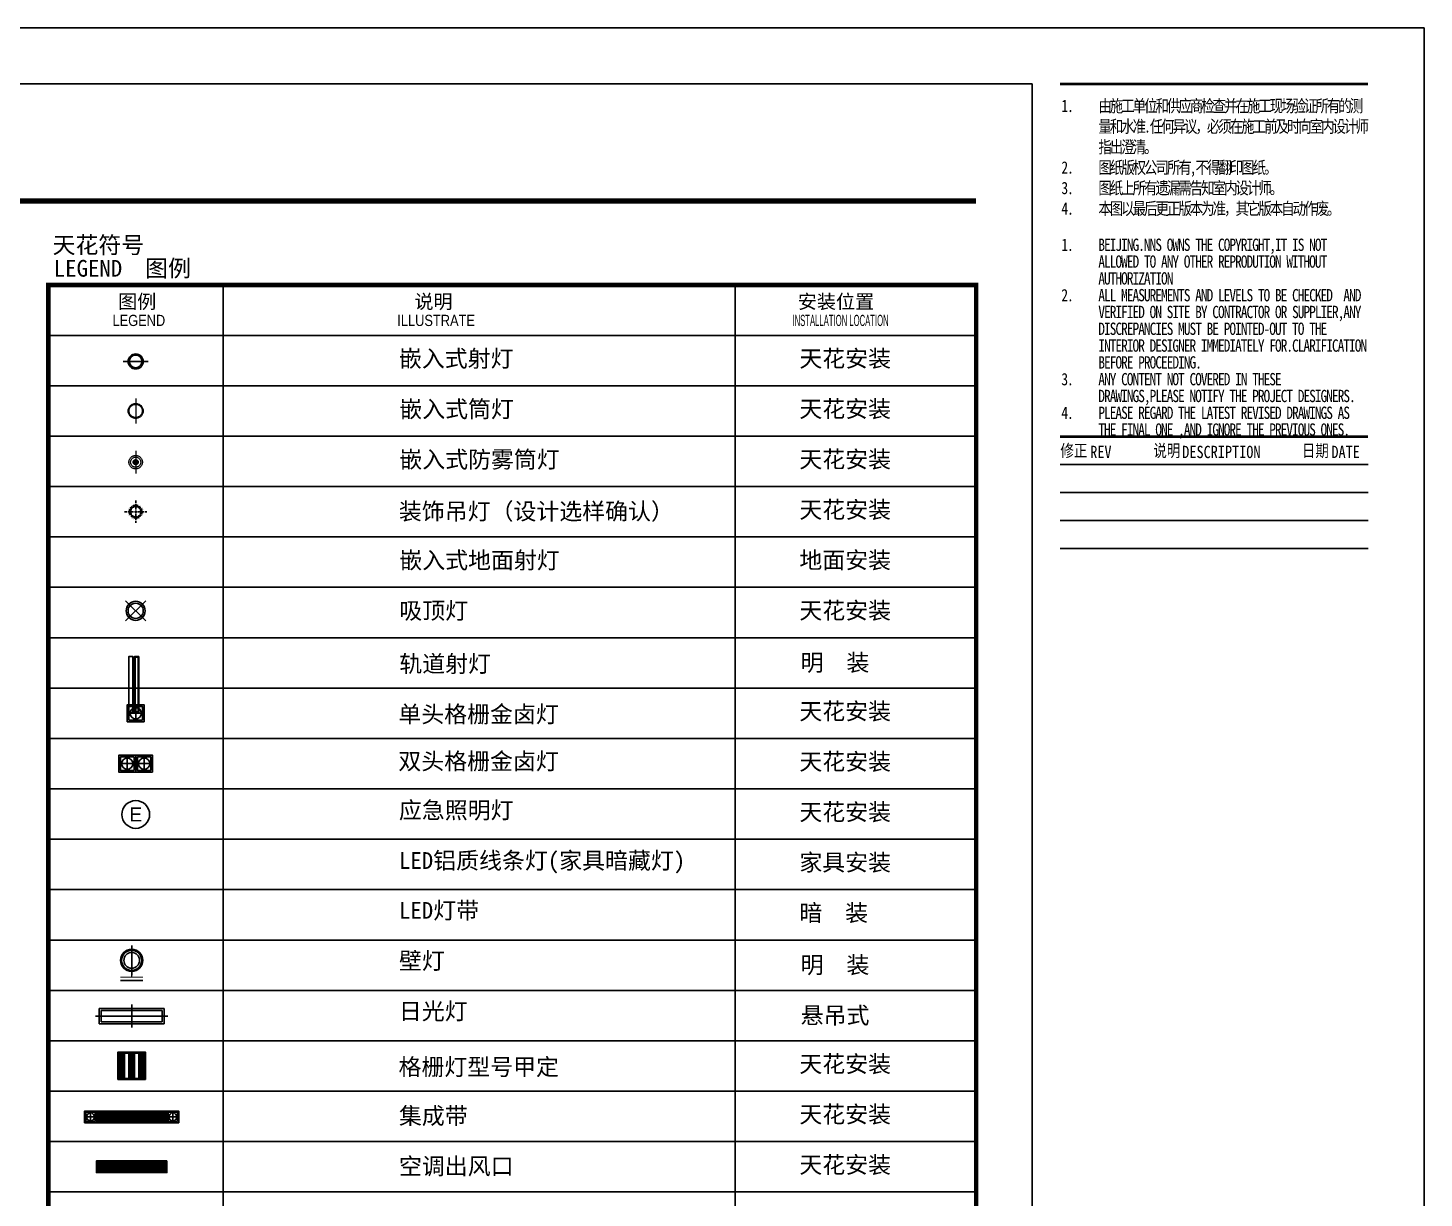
# Paper-space layout '布局' of a CAD drawing. Header units: millimetres. Extents: x -7887 to 894, y 542 to 1297.
# Drawn here: x -807 to -557.6, y 753.3 to 962.3 of the extents above; entities that cross this region are included whole.
import ezdxf
from ezdxf.enums import TextEntityAlignment as Align

# ---------------------------------------------------------------- set-up
doc = ezdxf.new("R2010")
doc.units = ezdxf.units.MM
doc.header["$LTSCALE"] = 10
for name, pattern in [('ACAD_ISO05W100', [33, 24, -3, 0, -3, 0, -3]), ('DASH', [0.35, 0.25, -0.1]), ('DOTE', [2.42, 2, -0.2, 0.02, -0.2])]:
    doc.linetypes.add(name, pattern=pattern)
for name, color, linetype in [('008-顶面文字标注', 3, 'Continuous'), ('AXIS_TEXT', 7, 'Continuous'), ('DIM_SYMB', 3, 'Continuous'), ('ID_Anno_Dims', 3, 'Continuous'), ('ID_Elev_Pen 8', 8, 'Continuous'), ('NW-01-尺寸标注', 252, 'Continuous'), ('NW-04-light(天花灯具)', 1, 'Continuous'), ('NW-05-造型转折线', 40, 'Continuous'), ('NW-light(天花射灯)', 1, 'Continuous'), ('NW-light(天花灯具)', 1, 'Continuous'), ('NW-暖通风口', 33, 'Continuous'), ('PM-01拆改', 2, 'Continuous'), ('PM-11 强弱电', 1, 'Continuous'), ('T-TTLB-1', 1, 'Continuous'), ('ZS-FURN', 1, 'Continuous')]:
    doc.layers.add(name, color=color, linetype=linetype)
doc.layers.add('A-GLAZ-MULN', color=1, linetype='Continuous', lineweight=25)
doc.layers.add('TXT【文字】', color=42, linetype='Continuous', lineweight=0)
doc.styles.add('ARIAL', font='arial.ttf')
doc.styles.add('ARIAL NARROW', font='ARIALN.TTF')
doc.styles.add('宋体', font='', dxfattribs={"width": 0.8})
doc.styles.add('黑体', font='', dxfattribs={"width": 0.8, "height": 3})
doc.styles.get('宋体').set_extended_font_data('SimSun')
doc.styles.get('黑体').set_extended_font_data('Microsoft YaHei')

# ---------------------------------------------------------------- blocks, each defined once
blk = doc.blocks.new('嵌入式射灯1')
at = {"color": 250, "linetype": 'DOTE', "ltscale": 30}
blk.add_line((0, 100), (0, -100), dxfattribs=at)
blk.add_lwpolyline([(-100, 0, 0, 0, 0), (100, 0, 30, 0, 0), (155, 0, 0, 0, 0)], format="xyseb", dxfattribs=at)
blk.add_circle((0, 0), 60)
at = {"color": 250}
blk.add_circle((0, 0), 50, dxfattribs=at)
blk = doc.blocks.new('QWEFTRQWT')
at = {"layer": 'NW-light(天花灯具)', "color": 8, "linetype": 'DASH', "ltscale": 15}
for p, q in [((-731078, -150609), (-731078, -150959)), ((-731253, -150784), (-730903, -150784))]:
    blk.add_line(p, q, dxfattribs=at)
at = {"layer": 'NW-light(天花灯具)', "color": 1, "linetype": 'DASH', "ltscale": 15, "const_width": 1.5}
for points in [[(-731198, -150772, -0.145481), (-731172, -150708, -0.145481)], [(-731154, -150691, -0.145481), (-731091, -150665, -0.145481)], [(-731066, -150665, -0.145481), (-731003, -150691, -0.145481)], [(-730985, -150708, -0.145481), (-730959, -150772, -0.145481)], [(-731172, -150860, -0.145481), (-731198, -150796, -0.145481)], [(-731091, -150903, -0.145481), (-731154, -150877, -0.145481)], [(-731003, -150877, -0.145481), (-731066, -150903, -0.145481)], [(-730959, -150796, -0.145481), (-730985, -150860, -0.145481)]]:
    blk.add_lwpolyline(points, format="xyb", dxfattribs=at)
at = {"layer": 'NW-light(天花灯具)', "color": 1, "linetype": 'DASH', "ltscale": 15}
blk.add_circle((-731078, -150784), 100, dxfattribs=at)
at = {"layer": 'NW-light(天花灯具)', "color": 8, "linetype": 'DASH', "ltscale": 15}
for radius in [85, 80]:
    blk.add_circle((-731078, -150784), radius, dxfattribs=at)
blk = doc.blocks.new('sdfrgki')
at = {"layer": 'PM-11 强弱电', "color": 8}
for p, q in [((173041, -17557), (173360, -17238)), ((173041, -17238), (173360, -17557))]:
    blk.add_line(p, q, dxfattribs=at)
at = {"layer": 'PM-11 强弱电', "color": 1}
for radius in [150, 120]:
    blk.add_circle((173200, -17398), radius, dxfattribs=at)
blk = doc.blocks.new('rewrwerwrwerwe')
at = {"layer": 'NW-05-造型转折线', "color": 251}
for p, q in [((-580, 580), (-580, 20)), ((-570, 467), (-470, 467)), ((-570, 457), (-470, 457)), ((-570, 359), (-470, 359)), ((-570, 349), (-470, 349)), ((-460, 580), (-460, 20)), ((-360, 580), (-360, 20)), ((-250, 467), (-350, 467)), ((-250, 457), (-350, 457)), ((-250, 359), (-350, 359)), ((-250, 349), (-350, 349)), ((-240, 580), (-240, 20)), ((-140, 580), (-140, 20)), ((-30, 467), (-130, 467)), ((-30, 457), (-130, 457)), ((-30, 359), (-130, 359)), ((-30, 349), (-130, 349)), ((-20, 580), (-20, 20)), ((-570, 251), (-470, 251)), ((-570, 241), (-470, 241)), ((-570, 143), (-470, 143)), ((-570, 133), (-470, 133)), ((-250, 251), (-350, 251)), ((-250, 241), (-350, 241)), ((-250, 143), (-350, 143)), ((-250, 133), (-350, 133)), ((-30, 251), (-130, 251)), ((-30, 241), (-130, 241)), ((-30, 143), (-130, 143)), ((-30, 133), (-130, 133))]:
    blk.add_line(p, q, dxfattribs=at)
at = {"layer": 'NW-05-造型转折线', "color": 32}
blk.add_lwpolyline([(-600, 0), (0, 0), (0, 600), (-600, 600)], close=True, dxfattribs=at)
at = {"layer": 'NW-05-造型转折线', "color": 251}
for points in [[(-580, 20), (-20, 20), (-20, 580), (-580, 580)], [(-580, 580), (-460, 580), (-460, 20), (-580, 20)], [(-570, 570), (-470, 570), (-470, 30), (-570, 30)], [(-240, 580), (-360, 580), (-360, 20), (-240, 20)], [(-250, 570), (-350, 570), (-350, 30), (-250, 30)], [(-20, 580), (-140, 580), (-140, 20), (-20, 20)], [(-30, 570), (-130, 570), (-130, 30), (-30, 30)]]:
    blk.add_lwpolyline(points, close=True, dxfattribs=at)
for points in [[(-505, 467), (-505, 570), (-535, 570), (-535, 359)], [(-535, 349), (-535, 251)], [(-505, 359), (-505, 457)], [(-505, 251), (-505, 349)], [(-315, 467), (-315, 570), (-285, 570), (-285, 359)], [(-315, 359), (-315, 457)], [(-315, 251), (-315, 349)], [(-285, 349), (-285, 251)], [(-95, 467), (-95, 570), (-65, 570), (-65, 359)], [(-95, 359), (-95, 457)], [(-95, 251), (-95, 349)], [(-65, 349), (-65, 251)], [(-535, 241), (-535, 143)], [(-535, 133), (-535, 30), (-505, 30), (-505, 133)], [(-505, 143), (-505, 241)], [(-315, 143), (-315, 241)], [(-285, 133), (-285, 30), (-315, 30), (-315, 133)], [(-285, 241), (-285, 143)], [(-95, 143), (-95, 241)], [(-65, 133), (-65, 30), (-95, 30), (-95, 133)], [(-65, 241), (-65, 143)]]:
    blk.add_lwpolyline(points, dxfattribs=at)
blk = doc.blocks.new('rwerwerwerewrw')
at = {"layer": 'A-GLAZ-MULN', "color": 8}
for p, q in [((-0.88, 0.61), (-1.03, 0.61)), ((-0.88, 0.51), (-1.03, 0.51)), ((-0.88, -2.96), (-1.03, -2.96)), ((-0.88, -3.07), (-1.03, -3.07))]:
    blk.add_line(p, q, dxfattribs=at)
blk.add_lwpolyline([(-1.33, -3.46), (-1.33, 1.01), (-1.03, 1.01), (-1.03, -3.46)], close=True, dxfattribs=at)
at = {"layer": 'NW-04-light(天花灯具)'}
blk.add_lwpolyline([(-0.53, 1.01), (-0.53, -3.46), (-0.88, -3.46), (-0.88, 1.01)], close=True, dxfattribs=at)
at = {"layer": 'NW-04-light(天花灯具)', "color": 8}
blk.add_lwpolyline([(-0.58, 0.96), (-0.58, -3.41), (-0.84, -3.41), (-0.84, 0.96)], close=True, dxfattribs=at)
blk = doc.blocks.new('UYIUKJHGADFDXD')
at = {"layer": 'PM-01拆改', "color": 8}
for p, q in [((-60, -75), (60, -75)), ((0, -15), (0, -135))]:
    blk.add_line(p, q, dxfattribs=at)
blk.add_lwpolyline([(-60, -135), (60, -135), (60, -15), (-60, -15)], close=True, dxfattribs=at)
blk.add_circle((0, -75), 50, dxfattribs=at)
at = {"layer": 'ZS-FURN'}
blk.add_lwpolyline([(-75, -150), (75, -150), (75, 0), (-75, 0)], close=True, dxfattribs=at)
blk = doc.blocks.new('qweqeqweq')
at = {"layer": 'NW-light(天花灯具)', "color": 1, "linetype": 'DASH', "ltscale": 15}
for p, q in [((0, 5.94), (0, -5.94)), ((-1.88, 0), (1.88, 0))]:
    blk.add_line(p, q, dxfattribs=at)
blk.add_lwpolyline([(1.25, 5.31), (-1.25, 5.31), (-1.25, -5.31), (1.25, -5.31)], close=True, dxfattribs=at)
at = {"layer": 'NW-light(天花灯具)', "color": 8, "linetype": 'DASH', "ltscale": 15}
blk.add_lwpolyline([(0.94, 5), (-0.94, 5), (-0.94, -5), (0.94, -5)], close=True, dxfattribs=at)
blk = doc.blocks.new('SETH')
at = {"layer": 'NW-light(天花灯具)', "linetype": 'ACAD_ISO05W100', "lineweight": 5, "ltscale": 2}
h = blk.add_hatch(color=8, dxfattribs=at)
h.paths.add_polyline_path([(3473.17, -406.67), (3473.17, -406.11, 0.414214), (3472.61, -406.67)])
h.paths.add_polyline_path([(3473.17, -407.24), (3473.17, -406.67), (3472.61, -406.67, 0.414214)])
h.paths.add_polyline_path([(3473.74, -406.67), (3473.17, -406.67), (3473.17, -407.24, 0.414214)])
h.paths.add_polyline_path([(3473.74, -406.67, 0.414214), (3473.17, -406.11), (3473.17, -406.67)])
at = {"layer": 'NW-light(天花灯具)', "color": 8, "linetype": 'ACAD_ISO05W100', "lineweight": 5, "ltscale": 2}
blk.add_line((3473.17, -404.17), (3473.17, -409.17), dxfattribs=at)
blk.add_lwpolyline([(3470.67, -406.67, 0, 0, 0), (3475.67, -406.67, 0.75, 0.75, 0)], format="xyseb", dxfattribs=at)
at = {"layer": 'NW-light(天花灯具)', "linetype": 'ACAD_ISO05W100', "lineweight": 5, "ltscale": 2}
blk.add_circle((3473.17, -406.67), 1.5, dxfattribs=at)
at = {"layer": 'NW-light(天花灯具)', "color": 8, "linetype": 'ACAD_ISO05W100', "lineweight": 5, "ltscale": 2}
for radius in [1.13, 0.563]:
    blk.add_circle((3473.17, -406.67), radius, dxfattribs=at)
blk = doc.blocks.new('ERGTEWR')
at = {"layer": 'NW-light(天花灯具)', "color": 8, "linetype": 'ACAD_ISO05W100', "lineweight": 5, "ltscale": 2}
blk.add_line((3473.17, -396.67), (3473.17, -401.67), dxfattribs=at)
blk.add_lwpolyline([(3470.67, -399.17, 0, 0, 0), (3475.67, -399.17, 0.75, 0.75, 0)], format="xyseb", dxfattribs=at)
at = {"layer": 'NW-light(天花灯具)', "linetype": 'ACAD_ISO05W100', "lineweight": 5, "ltscale": 2}
for radius in [1.5, 1.31]:
    blk.add_circle((3473.17, -399.17), radius, dxfattribs=at)
blk = doc.blocks.new('壁灯1')
at = {"color": 250, "linetype": 'DOTE', "ltscale": 25}
blk.add_line((0, 313), (0, 47), dxfattribs=at)
blk.add_line((-100, 0), (100, 0))
blk.add_lwpolyline([(-133, 180, 0, 0, 0), (133, 180, 40, 40, 0)], format="xyseb", dxfattribs=at)
at = {"const_width": 10}
for points in [[(-100, 30), (100, 30)], [(0, 30), (0, 80)]]:
    blk.add_lwpolyline(points, dxfattribs=at)
blk.add_circle((0, 180), 100)
at = {"color": 250}
for radius in [90, 70]:
    blk.add_circle((0, 180), radius, dxfattribs=at)
blk = doc.blocks.new('11111')
at = {"color": 1, "const_width": 0.5}
for points in [[(3716.32, 6139.96), (3771.32, 6139.96)], [(3716.32, 6076.96), (3771.32, 6076.96)]]:
    blk.add_lwpolyline(points, dxfattribs=at)
at = {"layer": 'AXIS_TEXT', "color": 8}
for points in [[(3716.32, 6071.96), (3771.32, 6071.96)], [(3716.32, 6066.96), (3771.32, 6066.96)], [(3716.32, 6061.96), (3771.32, 6061.96)], [(3716.32, 6056.96), (3771.32, 6056.96)]]:
    blk.add_lwpolyline(points, dxfattribs=at)
at = {"layer": 'ID_Anno_Dims', "color": 8}
blk.add_lwpolyline([(3771.32, 6149.96), (3781.32, 6149.96), (3781.32, 6139.96)], dxfattribs=at)
at = {"layer": 'T-TTLB-1'}
blk.add_lwpolyline([(3212.32, 6139.96), (3711.32, 6139.96), (3711.32, 5739.96), (3212.32, 5739.96)], close=True, dxfattribs=at)
at = {"layer": 'AXIS_TEXT', "color": 8, "style": '宋体', "width": 0.849286}
for s, p in [('REV', (3721.69, 6073.13)), ('DESCRIPTION', (3738.13, 6073.13)), ('DATE', (3764.77, 6073.13))]:
    blk.add_text(s, height=2.2, dxfattribs=at).set_placement(p)
at = {"layer": 'AXIS_TEXT', "color": 4, "char_height": 2.2, "width": 55, "attachment_point": 1, "style": '宋体'}
for s, insert in [('\\pi-6.6,l6.6,t6.6;{\\T0.8;1.^I由施工单位和供应商检查并在施工现场验证所有的测量和水准.任何异议，必须在施工前及时向室内设计师指出澄清。\\P2.^I图纸版权公司所有,不得翻印图纸。\\P3.^I图纸上所有遗漏需告知室内设计师。\\P4.^I本图以最后更正版本为准，其它版本自动作废。}', (3716.55, 6137.14)), ('{\\fSimSun|b0|i0|c134|p2;修正\\fﾲﾨﾲﾨﾺﾆﾼﾚﾺￚ|b0|i0|c136|p1;    }', (3716.37, 6075.56)), ('{\\fSimSun|b0|i0|c134|p2;说明\\fﾲﾨﾲﾨﾺﾆﾼﾚﾺￚ|b0|i0|c136|p1;    }', (3732.97, 6075.56)), ('{\\fSimSun|b0|i0|c134|p2;日期\\fﾲﾨﾲﾨﾺﾆﾼﾚﾺￚ|b0|i0|c136|p1;    }', (3759.5, 6075.56))]:
    blk.add_mtext(s, dxfattribs=dict(at, insert=insert))
at = {"layer": 'AXIS_TEXT', "color": 8, "insert": (3716.54, 6112.33), "char_height": 2.2, "width": 55, "attachment_point": 1, "line_spacing_factor": 0.818182, "style": '宋体'}
blk.add_mtext('\\pi-6.6,l6.6,t6.6;{\\T0.8;1.^IBEIJING.NNS OWNS THE COPYRIGHT,IT IS NOT ALLOWED TO ANY OTHER REPRODUTION WITHOUT AUTHORIZATION\\P2.^IALL MEASUREMENTS AND LEVELS TO BE CHECKED  AND VERIFIED ON SITE BY CONTRACTOR OR SUPPLIER,ANY DISCREPANCIES MUST BE POINTED-OUT TO THE INTERIOR DESIGNER IMMEDIATELY FOR.CLARIFICATION BEFORE PROCEEDING.\\P3.^IANY CONTENT NOT COVERED IN THESE DRAWINGS,PLEASE NOTIFY THE PROJECT DESIGNERS.\\P4.^IPLEASE REGARD THE LATEST REVISED DRAWINGS AS THE FINAL ONE ,AND IGNORE THE PREVIOUS ONES.}', dxfattribs=at)

psp = doc.layouts.new('布局')

# ---------------------------------------------------------------- hatches: boundary and pattern name
at = {"layer": 'NW-暖通风口'}
h = psp.add_hatch(dxfattribs=at)
h.set_pattern_fill('ANSI31', color=250, scale=0.07, angle=-45, style=0)
h.set_pattern_definition([(360, (-141168.30499, 8172.26566), (2e-16, 0.22225000015), [])])
h.paths.add_polyline_path([(-782.336, 766.925), (-782.336, 768.605), (-794.516, 768.605), (-794.516, 766.925)])
h = psp.add_hatch(dxfattribs=at)
h.set_pattern_fill('ANSI31', color=250, scale=0.07, angle=-45, style=0)
h.set_pattern_definition([(360, (-141168.30499, 8163.36118), (2e-16, 0.22225000015), [])])
h.paths.add_polyline_path([(-782.336, 758.021), (-782.336, 759.701), (-794.516, 759.701), (-794.516, 758.021)])

# ---------------------------------------------------------------- linework, layer by layer
at = {"color": 147}
for p, q in [((-772.107, 916.361), (-772.107, 691.361)), ((-680.63, 916.361), (-680.63, 691.361)), ((-803.312, 907.361), (-637.605, 907.361)), ((-803.312, 898.361), (-637.605, 898.361)), ((-803.312, 889.361), (-637.605, 889.361)), ((-803.312, 880.361), (-637.605, 880.361)), ((-803.312, 871.361), (-637.605, 871.361)), ((-803.312, 862.361), (-637.605, 862.361)), ((-803.312, 853.361), (-637.605, 853.361)), ((-803.312, 844.361), (-637.605, 844.361)), ((-803.312, 835.361), (-637.605, 835.361)), ((-803.312, 826.361), (-637.605, 826.361)), ((-803.312, 817.361), (-637.605, 817.361)), ((-803.312, 808.361), (-637.605, 808.361)), ((-803.312, 799.361), (-637.605, 799.361)), ((-803.312, 790.361), (-637.605, 790.361)), ((-803.312, 781.361), (-637.605, 781.361)), ((-803.312, 772.361), (-637.605, 772.361)), ((-803.312, 763.361), (-637.605, 763.361)), ((-803.312, 754.361), (-637.605, 754.361))]:
    psp.add_line(p, q, dxfattribs=at)
at = {"color": 147, "const_width": 0.8}
psp.add_lwpolyline([(-637.605, 655.917), (-803.312, 655.917), (-803.312, 916.361), (-637.605, 916.361)], close=True, dxfattribs=at)
at = {"layer": '008-顶面文字标注', "color": 8}
psp.add_lwpolyline([(-1151.605, 542.276), (-557.605, 542.276), (-557.605, 962.276), (-1151.605, 962.276)], close=True, dxfattribs=at)
at = {"layer": 'ID_Elev_Pen 8'}
psp.add_line((-803.312, 907.361), (-637.605, 907.361), dxfattribs=at)
at = {"layer": 'ID_Elev_Pen 8', "color": 147, "linetype": 'Continuous', "const_width": 1}
psp.add_lwpolyline([(-1116.605, 931.361), (-637.605, 931.361)], dxfattribs=at)
at = {"layer": 'NW-light(天花射灯)'}
psp.add_circle((-787.696, 821.785), 2.481, dxfattribs=at)
at = {"layer": 'NW-暖通风口'}
for points in [[(-794.726, 766.715), (-796.826, 766.715), (-796.826, 768.815), (-794.726, 768.815)], [(-782.126, 768.815), (-794.726, 768.815), (-794.726, 766.715), (-782.126, 766.715)], [(-782.336, 766.925), (-782.336, 768.605), (-794.516, 768.605), (-794.516, 766.925)], [(-780.026, 766.715), (-782.126, 766.715), (-782.126, 768.815), (-780.026, 768.815)], [(-782.126, 759.911), (-794.726, 759.911), (-794.726, 757.811), (-782.126, 757.811)], [(-782.336, 758.021), (-782.336, 759.701), (-794.516, 759.701), (-794.516, 758.021)]]:
    psp.add_lwpolyline(points, close=True, dxfattribs=at)
at = {"layer": 'PM-01拆改', "color": 8}
for p, q in [((-795.776, 768.605), (-795.776, 766.925)), ((-781.076, 768.605), (-781.076, 766.925)), ((-794.936, 767.765), (-796.616, 767.765)), ((-780.236, 767.765), (-781.916, 767.765))]:
    psp.add_line(p, q, dxfattribs=at)
for points in [[(-794.936, 766.925), (-796.616, 766.925), (-796.616, 768.605), (-794.936, 768.605)], [(-780.236, 766.925), (-781.916, 766.925), (-781.916, 768.605), (-780.236, 768.605)]]:
    psp.add_lwpolyline(points, close=True, dxfattribs=at)
for centre in [(-795.776, 767.765), (-781.076, 767.765)]:
    psp.add_circle(centre, 0.7, dxfattribs=at)

# ---------------------------------------------------------------- block references
at = {"layer": 'DIM_SYMB', "xscale": 0.8959999999962746, "yscale": 0.8959999999962746, "zscale": 0.8959999999962746}
psp.add_blockref('ERGTEWR', (-3899.672, 1251.519), dxfattribs=at)
at = {"layer": 'NW-01-尺寸标注', "linetype": 'ByBlock'}
psp.add_blockref('11111', (-4338.926, -5187.687), dxfattribs=at)
at = {"layer": 'NW-light(天花射灯)', "color": 1, "linetype": 'DASH', "ltscale": 15, "xscale": 2.24, "yscale": 2.24, "zscale": 2.24}
psp.add_blockref('rwerwerwerewrw', (-785.941, 847.761), dxfattribs=at)
at = {"layer": 'NW-light(天花射灯)', "color": 4, "xscale": -0.02016000003263236, "yscale": 0.02016000003263236, "zscale": 0.02016000003263236}
for p in [(-787.709, 841.373), (-789.221, 832.373), (-786.197, 832.373)]:
    psp.add_blockref('UYIUKJHGADFDXD', p, dxfattribs=at)
at = {"layer": 'NW-light(天花灯具)', "color": 1, "linetype": 'DASH', "ltscale": 15, "xscale": 0.0224, "yscale": 0.0224, "zscale": 0.0224, "rotation": 90}
psp.add_blockref('嵌入式射灯1', (-787.709, 902.706), dxfattribs=at)
at = {"layer": 'NW-light(天花灯具)', "linetype": 'ACAD_ISO05W100', "lineweight": 5, "ltscale": 2, "xscale": 0.8, "yscale": 0.8, "zscale": 0.8}
psp.add_blockref('SETH', (-3566.247, 1210.049), dxfattribs=at)
at = {"layer": 'NW-light(天花灯具)'}
for name, p, xscale, yscale, zscale in [('QWEFTRQWT', (7567.473, 2599.107), 0.01142857142883449, 0.01142857142883449, 0.01142857142883449), ('壁灯1', (-788.426, 792.13), -0.02, 0.02, 0.02), ('rewrwerwrwerwe', (-785.983, 774.45), 0.008145454142742472, 0.008145454142742472, 0.008145454142742472)]:
    psp.add_blockref(name, p, dxfattribs=dict(at, xscale=xscale, yscale=yscale, zscale=zscale))
at = {"layer": 'NW-light(天花灯具)', "color": 1, "linetype": 'DASH', "ltscale": 15, "xscale": 0.01134000000779451, "yscale": 0.01134000000779451, "zscale": 0.01134000000779451}
psp.add_blockref('sdfrgki', (-2751.802, 1055.449), dxfattribs=at)
at = {"layer": 'NW-light(天花灯具)', "xscale": 1.092, "yscale": 1.092, "zscale": 1.092, "rotation": 270}
psp.add_blockref('qweqeqweq', (-788.426, 785.766), dxfattribs=at)

# ---------------------------------------------------------------- texts
at = {"color": 77, "style": '宋体'}
for s, p in [('嵌入式射灯', (-740.695, 901.719)), ('天花安装', (-669.18, 901.726)), ('天花安装', (-669.18, 892.726)), ('天花安装', (-669.18, 883.726)), ('装饰吊灯（设计选样确认）', (-740.695, 874.44)), ('天花安装', (-669.18, 874.726)), ('地面安装', (-669.18, 865.726)), ('天花安装', (-669.18, 856.726)), ('天花安装', (-669.18, 838.726)), ('天花安装', (-669.18, 829.726)), ('应急照明灯', (-740.695, 821.057)), ('天花安装', (-669.18, 820.726)), ('LED铝质线条灯(家具暗藏灯)', (-740.695, 812.057)), ('家具安装', (-669.18, 811.726)), ('LED灯带', (-740.695, 803.15)), ('暗  装', (-669.18, 802.726)), ('壁灯', (-740.695, 794.15)), ('日光灯', (-740.695, 785.15)), ('天花安装', (-669.18, 775.726)), ('天花安装', (-669.18, 766.726)), ('天花安装', (-669.18, 757.726))]:
    psp.add_text(s, height=3, dxfattribs=at).set_placement(p)
for s, p in [('嵌入式筒灯', (-740.628, 894.199)), ('嵌入式防雾筒灯', (-740.624, 885.199)), ('嵌入式地面射灯', (-740.624, 867.199)), ('吸顶灯', (-740.624, 858.199)), ('轨道射灯', (-740.624, 848.699)), ('明  装', (-668.946, 848.917)), ('单头格栅金卤灯', (-740.799, 839.699)), ('双头格栅金卤灯', (-740.799, 831.299)), ('明  装', (-668.946, 794.917)), ('悬吊式', (-668.946, 785.917)), ('格栅灯型号甲定', (-740.764, 776.699)), ('集成带', (-740.69, 767.962)), ('空调出风口', (-740.69, 758.962))]:
    psp.add_text(s, height=3, dxfattribs=at).set_placement(p, align=Align.MIDDLE_LEFT)
at = {"layer": 'NW-light(天花射灯)', "color": 8, "insert": (-792.74, 821.792), "char_height": 2.5, "width": 18.54613, "attachment_point": 4, "style": 'ARIAL'}
psp.add_mtext('    E', dxfattribs=at)
at = {"layer": 'NW-暖通风口', "color": 40, "style": '黑体'}
psp.add_attdef('S/A', text='', height=1.4, dxfattribs=at).set_placement((-788.618, 758.769), align=Align.MIDDLE)
at = {"layer": 'TXT【文字】', "style": '宋体'}
psp.add_text('天花符号', height=3, dxfattribs=at).set_placement((-802.553, 923.511), align=Align.MIDDLE_LEFT)
at = {"layer": 'TXT【文字】'}
for s, height, style, p in [('LEGEND  图例', 3, '宋体', (-802.354, 917.843)), ('图例', 2.5, '宋体', (-790.849, 912.145)), ('说明', 2.5, '宋体', (-737.927, 912.145)), ('安装位置', 2.5, '宋体', (-669.455, 912.145)), (' LEGEND', 2, 'ARIAL NARROW', (-792.494, 909.031)), ('ILLUSTRATE', 2, 'ARIAL NARROW', (-740.987, 909.031))]:
    psp.add_text(s, height=height, dxfattribs=dict(at, style=style)).set_placement(p)
at = {"layer": 'TXT【文字】', "style": 'ARIAL NARROW', "width": 0.6}
psp.add_text('INSTALLATION LOCATION', height=2, dxfattribs=at).set_placement((-670.41, 909.031))

doc.saveas('drawing.dxf')
